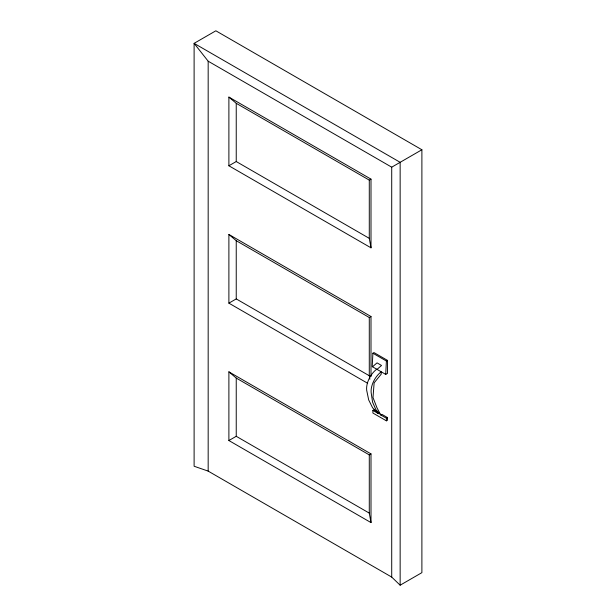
<?xml version="1.0" encoding="UTF-8"?>
<svg xmlns="http://www.w3.org/2000/svg" width="616" height="616" viewBox="0 0 616 616"><rect width="100%" height="100%" fill="white"/><g stroke="black" fill="none" stroke-linecap="round" stroke-linejoin="round"><path stroke-width="0.92" d="M372.896 353.23L372.21 366.597L385.724 374.397L387.51 373.373L387.51 360.391L373.997 352.591L372.896 353.23L386.401 361.03L387.51 360.391M385.724 374.397L386.401 361.03M372.534 366.766L377.038 362.87L381.543 365.465L377.038 369.369M228.89 165.781L236.236 161.538L236.236 103.311L228.89 97.089L228.89 165.781L371.001 247.825L371.001 179.133L228.89 97.089M371.001 247.825L369.284 238.354L369.284 180.126L371.001 179.133M400.146 585.2L400.146 162.308L194.109 43.351L208.17 61.207L391.714 167.175L421.891 149.757L421.891 572.649L400.146 585.2L391.714 577.084L208.17 471.109L194.109 466.243L194.109 43.351L215.854 30.8L421.891 149.757M228.89 303.157L236.236 298.914L236.236 240.694L228.89 234.465L228.89 303.157L367.675 383.291M369.908 379.179L369.284 375.737L369.284 317.51L371.001 316.516L228.89 234.465M228.89 440.54L236.236 436.297L236.236 378.07L228.89 371.848L228.89 440.54L371.001 522.591L371.001 453.9L228.89 371.848M387.51 417.594L386.401 418.233L380.773 414.984L377.038 407.954L372.996 397.536L374.135 382.836L381.196 374.189L381.219 371.802A16.801 9.702 -60 0 0 371.179 392.854L372.588 402.186L375.922 409.725L380.773 414.984L381.882 414.345L387.51 417.594L387.51 420.197L386.401 420.836L372.896 413.036L372.896 410.433L373.997 409.794L376.407 411.188M371.001 522.591L369.284 513.113L369.284 454.893L371.001 453.9M236.236 103.311L369.284 180.126M236.236 161.538L369.284 238.354M236.236 240.694L369.284 317.51M236.236 298.914L369.284 375.737M372.896 410.433L378.524 413.683L377.6 412.181M236.236 378.07L369.284 454.893M236.236 436.297L369.284 513.113M378.524 413.683L372.611 407.815L368.684 399.93L366.682 390.259A16.801 9.702 -60 0 1 376.715 369.2M391.714 167.175L391.714 577.084M386.401 418.233L386.401 420.836M371.001 316.516L371.001 376.622M208.17 61.207L208.17 471.109"/></g></svg>
